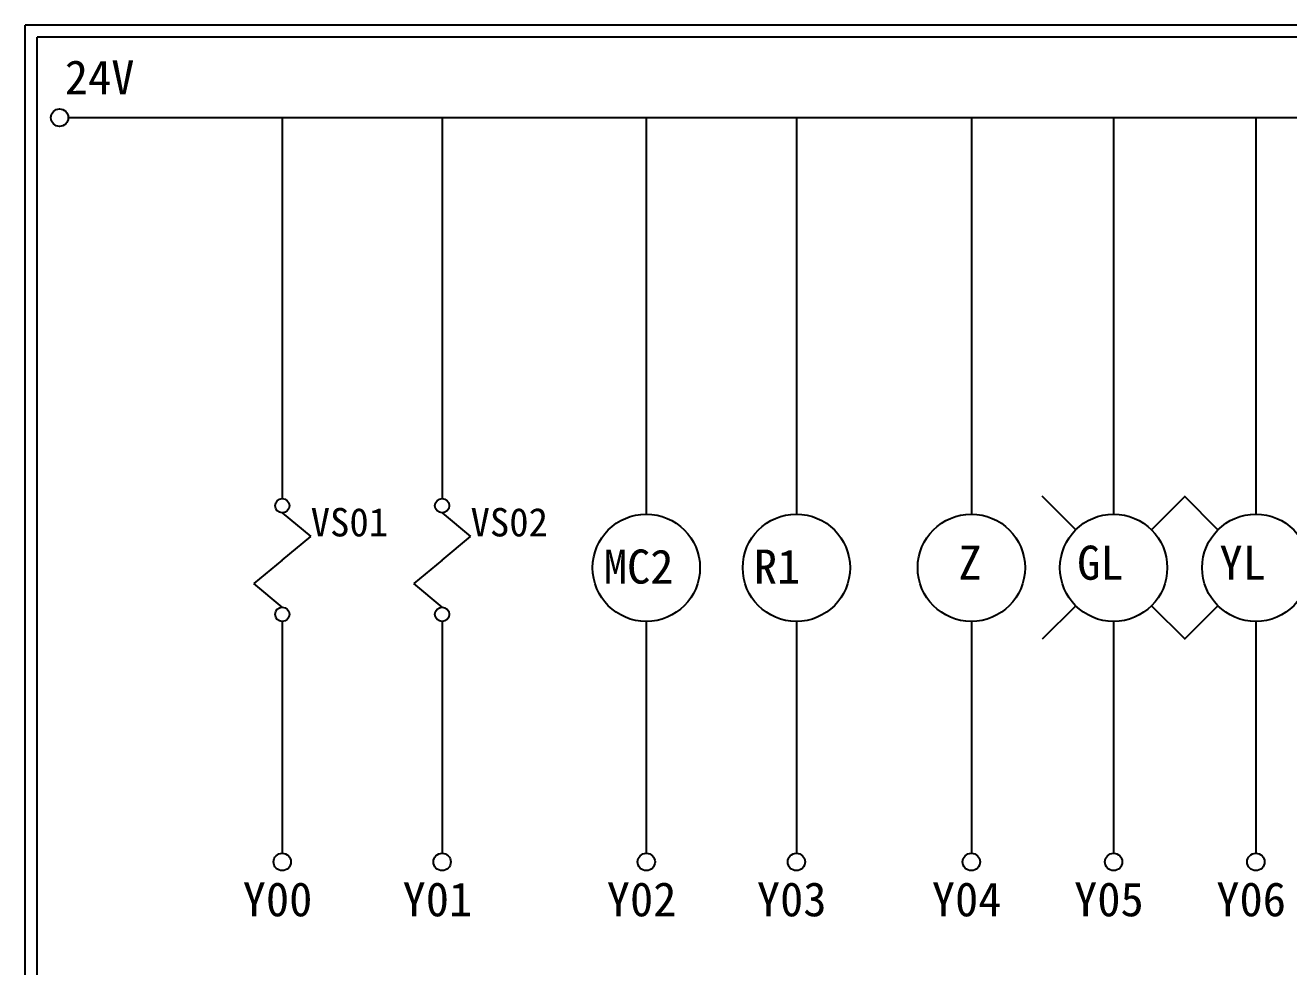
# Model space of a CAD drawing. Extents: x 926 to 1213, y 3 to 207.
# Drawn here: x 925.7 to 1059, y 107.6 to 207 of the extents above; entities that cross this region are included whole.
import ezdxf

# ---------------------------------------------------------------- set-up
doc = ezdxf.new("R2010")
doc.units = 0
doc.layers.add('圖框層', color=7, linetype='CONTINUOUS')
doc.layers.add('標尺寸層', color=3, linetype='CONTINUOUS')
doc.styles.add('STSL', font='KAIU.TTF')

msp = doc.modelspace()

# ---------------------------------------------------------------- linework, layer by layer
at = {"layer": '圖框層', "color": 7}
for p, q in [((1212.74, 206.97), (925.74, 206.97)), ((925.74, 3), (925.74, 206.97)), ((1211.49, 205.72), (926.99, 205.72)), ((926.99, 4.25), (926.99, 205.72))]:
    msp.add_line(p, q, dxfattribs=at)
at = {"layer": '標尺寸層', "color": 7}
for p, q in [((930.28, 197.22), (1207.88, 197.22)), ((952.84, 197.22), (952.84, 157.03)), ((969.7, 197.22), (969.7, 157.03)), ((991.23, 197.22), (991.23, 155.39)), ((1007.06, 197.22), (1007.06, 155.39)), ((1025.51, 197.22), (1025.51, 155.39)), ((1040.51, 197.22), (1040.51, 155.39)), ((1055.51, 197.22), (1055.51, 155.39)), ((1036.51, 153.73), (1032.97, 157.27)), ((1044.52, 153.73), (1048.05, 157.27)), ((1051.51, 153.73), (1047.97, 157.27)), ((952.84, 155.53), (955.84, 153.04)), ((969.7, 155.53), (972.7, 153.04)), ((952.84, 150.55), (955.84, 153.04)), ((969.7, 150.55), (972.7, 153.04)), ((952.84, 150.55), (949.83, 148.06)), ((969.7, 150.55), (966.7, 148.06)), ((952.84, 145.57), (949.83, 148.06)), ((969.7, 145.57), (966.7, 148.06)), ((1036.51, 145.73), (1032.97, 142.19)), ((1044.52, 145.73), (1048.05, 142.19)), ((1051.51, 145.73), (1047.97, 142.19)), ((952.84, 144.07), (952.84, 119.62)), ((969.7, 144.07), (969.7, 119.62)), ((991.23, 144.07), (991.23, 119.62)), ((1007.06, 144.07), (1007.06, 119.62)), ((1025.51, 144.07), (1025.51, 119.62)), ((1040.51, 144.07), (1040.51, 119.62)), ((1055.51, 144.07), (1055.51, 119.62))]:
    msp.add_line(p, q, dxfattribs=at)
for centre, radius in [((929.36, 197.22), 0.92), ((952.84, 156.28), 0.751), ((969.7, 156.28), 0.751), ((991.23, 149.73), 5.66), ((1007.06, 149.73), 5.66), ((1025.51, 149.73), 5.66), ((1040.51, 149.73), 5.66), ((1055.51, 149.73), 5.66), ((952.84, 144.82), 0.751), ((969.7, 144.82), 0.751), ((952.84, 118.7), 0.92), ((969.7, 118.7), 0.92), ((991.23, 118.7), 0.92), ((1007.06, 118.7), 0.92), ((1025.51, 118.7), 0.92), ((1040.51, 118.7), 0.92), ((1055.51, 118.7), 0.92)]:
    msp.add_circle(centre, radius, dxfattribs=at)

# ---------------------------------------------------------------- texts
at = {"layer": '圖框層', "color": 4, "style": 'STSL'}
for s, height, p in [('24V', 3.6, (929.91, 199.68)), ('VS01', 3, (955.84, 153.04)), ('VS02', 3, (972.7, 153.04)), ('Z', 3.6, (1024.14, 148.47)), ('GL', 3.6, (1036.67, 148.47)), ('YL', 3.6, (1051.67, 148.47)), ('MC2', 3.6, (986.75, 148.06)), ('R1', 3.6, (1002.58, 148.06)), ('Y00', 3.6, (948.67, 112.96)), ('Y01', 3.6, (965.53, 112.96)), ('Y02', 3.6, (987.06, 112.96)), ('Y03', 3.6, (1002.89, 112.96)), ('Y04', 3.6, (1021.34, 112.96)), ('Y05', 3.6, (1036.34, 112.96)), ('Y06', 3.6, (1051.34, 112.96))]:
    msp.add_text(s, height=height, dxfattribs=at).set_placement(p)

doc.saveas('drawing.dxf')
